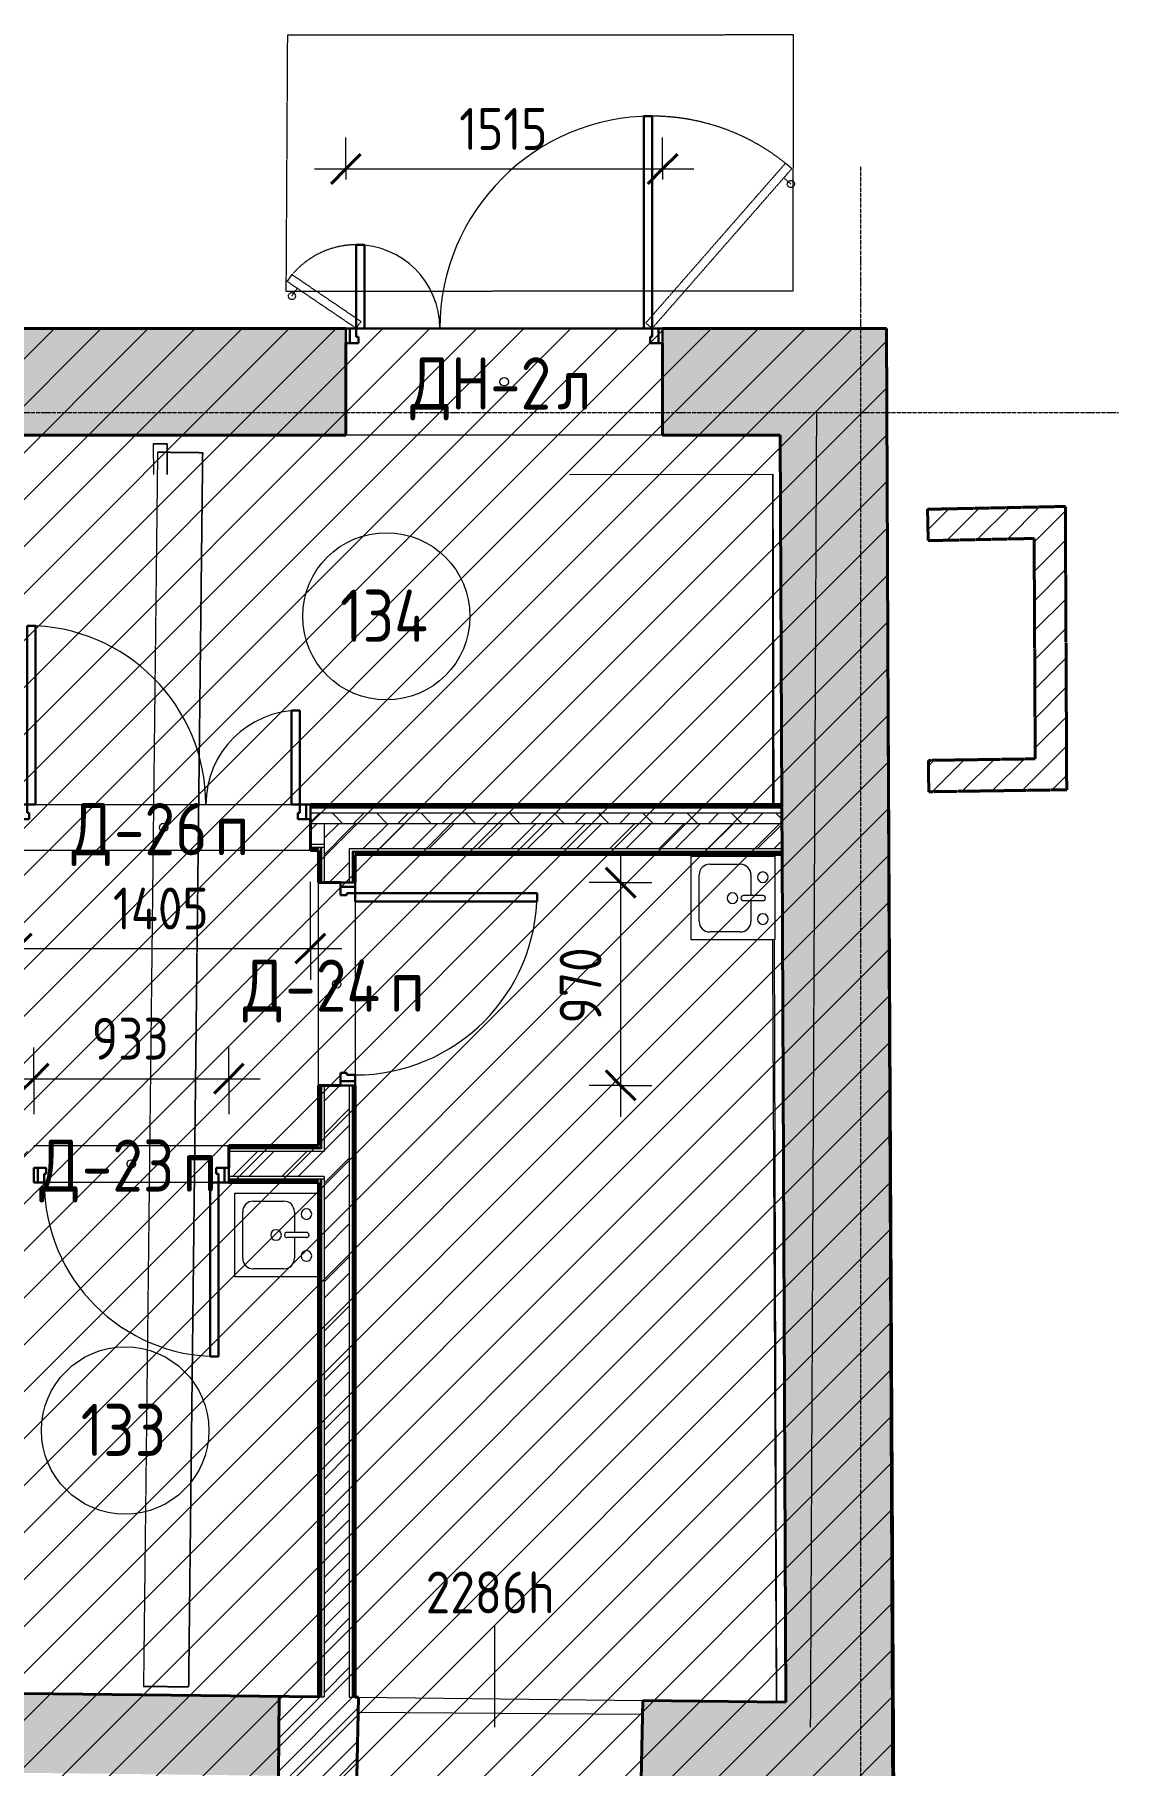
# Model space of a CAD drawing. Header units: millimetres. Extents: x -11886 to 379896, y -8130 to 47743.
# Drawn here: x 51958 to 57142, y 36887 to 45164 of the extents above; entities that cross this region are included whole.
import ezdxf

# ---------------------------------------------------------------- set-up
doc = ezdxf.new("R2010")
doc.units = ezdxf.units.MM
for name, pattern in [('ADSK_Линия сетки', [25, 20, -2.5, 0, -2.5]), ('ADSK_Сверху', [4.5, 3, -1.5]), ('ADSK_Снесено', [4.5, 3, -1.5]), ('ADSK_Штриховая_ш2 п1', [3, 2, -1])]:
    doc.linetypes.add(name, pattern=pattern)
for name, color, linetype, lineweight in [('Аннотация', 7, 'Continuous', 9), ('Каркас', 7, 'Continuous', 18), ('Марки дверей', 7, 'Continuous', 20), ('Марки помещений', 7, 'Continuous', 20), ('Оси', 7, 'Continuous', 9), ('Перекрытие', 7, 'Continuous', 18), ('Размеры', 7, 'Continuous', 9), ('Размеры-100', 7, 'Continuous', 9)]:
    doc.layers.add(name, color=color, linetype=linetype, lineweight=lineweight)
for name, color, linetype, lineweight, true_color in [('Двери', 5, 'Continuous', 18, 0x0000ff), ('Линии', 7, 'Continuous', 9, 0x00a600), ('Сантехника', 5, 'Continuous', 18, 0x0000ff), ('Стены внутренние', 5, 'Continuous', 18, 0x0000ff), ('Стены наружные', 1, 'ADSK_Снесено', 18, 0xff0000), ('Стены штриховка', 5, 'Continuous', 18, 0x0000ff)]:
    doc.layers.add(name, color=color, linetype=linetype, lineweight=lineweight, true_color=true_color)
doc.styles.add('GOST Common_1', font='GOST_Common.ttf', dxfattribs={"width": 0.9, "height": 200})
doc.styles.add('GOST Common_2', font='GOST_Common.ttf', dxfattribs={"width": 0.9, "height": 250})
doc.dimstyles.new('ADSK_Основной_2_мм_Округление_до_1_мм', dxfattribs={"dimscale": 304.8, "dimtxt": 201.142999, "dimasz": 0.463911, "dimexe": 0.492126, "dimexo": 0.492126, "dimgap": 0.098425, "dimtad": 1, "dimdec": 0, "dimdsep": 46, "dimtxsty": 'GOST Common_1', "dimblk1": 'OBLIQUE', "dimblk2": 'OBLIQUE', "dimsah": 1, "dimcen": 0.09, "dimdle": 0.492126, "dimazin": 2, "dimtfac": 1, "dimtdec": 4, "dimtix": 1, "dimtmove": 0, "dimatfit": 3, "dimfxl": 1, "dimtvp": 1, "dimtolj": 1, "dimtzin": 0, "dimlwd": 20, "dimlwe": 20, "dimarcsym": 2})
pattern_1 = [(45, (0, 0), (-70.71068, 70.71068), [])]
pattern_2 = [(45, (0, 0), (-117.8655, 117.8655), []), (45, (78.58, 0), (-117.8655, 117.8655), [])]
pattern_3 = [(45, (0, 0), (-106.06602, 106.06602), []), (135, (0, 0), (-106.06602, -106.06602), [])]

# ---------------------------------------------------------------- blocks, each defined once
blk = doc.blocks.new('ADSK_БалкаЖБ_Прямоугольная - 216х442мм-820528-01 План 1-го этажа маркировочный')
at = {"layer": 'Каркас', "color": 253, "linetype": 'ADSK_Сверху', "true_color": 0xaaaaaa}
for p, q in [((-2951.3, 108), (-2951.3, -108)), ((-2951.3, 108), (2951.3, 108)), ((2951.3, -108), (2951.3, 108)), ((-2951.3, -108), (2951.3, -108))]:
    blk.add_line(p, q, dxfattribs=at)
at = {"layer": 'Каркас', "color": 253, "linetype": 'ADSK_Сверху', "true_color": 0xb2b2b2}
for p, q in [((-2951.3, -108), (-2951.3, 108)), ((2951.3, 108), (-2951.3, 108)), ((2951.3, 108), (2951.3, -108)), ((-2951.3, -108), (2951.3, -108))]:
    blk.add_line(p, q, dxfattribs=at)
blk = doc.blocks.new('Типовая двутавровая балка _АСТО 20-93_ Балки - 130х360мм-784091-01 План 1-го этажа маркировочный')
at = {"layer": 'Линии', "color": 252, "lineweight": 18, "true_color": 0x979797}
for q in [(-3082, 3), (-2934.5, 67.5)]:
    blk.add_line((-3082, 67.5), q, dxfattribs=at)
at = {"layer": 'Линии', "color": 8, "lineweight": 18, "true_color": 0x808080}
for p, q in [((-3082, 0), (-3082, 67.5)), ((-3082, 67.5), (-2934.5, 67.5)), ((-2934.7, 3), (-3082, 3))]:
    blk.add_line(p, q, dxfattribs=at)
at = {"layer": 'Линии', "color": 252, "lineweight": 18, "true_color": 0x8c8c8c}
for p, q in [((-3082, 67.5), (-3082, 15)), ((-3082, 15), (-3082, 67.5)), ((-2934.5, 67.5), (-3082, 67.5)), ((-3082, 67.5), (-2934.5, 67.5)), ((-3082, 3), (-3082, 15)), ((-3082, 3), (-3082, 15)), ((-3082, 3), (-3082, 0))]:
    blk.add_line(p, q, dxfattribs=at)
blk = doc.blocks.new('AC_Дверь_Однопольная - Д-23п 933х2200h-1983237-01 План 1-го этажа маркировочный')
at = {"layer": 'Двери', "lineweight": 30}
for p, q in [((-416.5, 921), (-376.5, 921)), ((-416.5, 88), (-416.5, 921)), ((-376.5, 921), (-376.5, 88)), ((-466.5, 88), (-446.5, 88)), ((-466.5, 18), (-466.5, 88)), ((-446.5, 88), (-416.5, 88)), ((-446.5, 18), (-446.5, 88)), ((-446.5, 88), (-446.5, 18)), ((-376.5, 88), (-416.5, 88)), ((-416.5, 88), (-416.5, 48)), ((416.5, 88), (446.5, 88)), ((416.5, 48), (416.5, 88)), ((446.5, 88), (446.5, 18)), ((446.5, 88), (466.5, 88)), ((446.5, 18), (446.5, 88)), ((466.5, 88), (466.5, 18)), ((-446.5, 18), (-466.5, 18)), ((-406.5, 18), (-446.5, 18)), ((-416.5, 48), (-406.5, 48)), ((-406.5, 48), (-406.5, 18)), ((406.5, 48), (416.5, 48)), ((406.5, 18), (406.5, 48)), ((446.5, 18), (406.5, 18)), ((466.5, 18), (446.5, 18))]:
    blk.add_line(p, q, dxfattribs=at)
at = {"layer": 'Двери'}
blk.add_arc((-416.5, 88), 833, 0, 90, dxfattribs=at)
blk = doc.blocks.new('AC_Дверь_Однопольная - Д-24п 970х2200h-1983244-01 План 1-го этажа маркировочный')
at = {"layer": 'Двери', "lineweight": 30}
for p, q in [((-435, 958), (-395, 958)), ((-435, 88), (-435, 958)), ((-395, 958), (-395, 88)), ((-485, 88), (-465, 88)), ((-485, 18), (-485, 88)), ((-465, 88), (-435, 88)), ((-465, 18), (-465, 88)), ((-465, 88), (-465, 18)), ((-395, 88), (-435, 88)), ((-435, 88), (-435, 48)), ((435, 88), (465, 88)), ((435, 48), (435, 88)), ((465, 88), (465, 18)), ((465, 88), (485, 88)), ((465, 18), (465, 88)), ((485, 88), (485, 18)), ((-465, 18), (-485, 18)), ((-425, 18), (-465, 18)), ((-435, 48), (-425, 48)), ((-425, 48), (-425, 18)), ((425, 48), (435, 48)), ((425, 18), (425, 48)), ((465, 18), (425, 18)), ((485, 18), (465, 18))]:
    blk.add_line(p, q, dxfattribs=at)
at = {"layer": 'Двери'}
blk.add_arc((-435, 88), 870, 0, 90, dxfattribs=at)
blk = doc.blocks.new('AC_Дверь_Двупольная - Д-26п 1405х2200h-2039755-01 План 1-го этажа маркировочный')
at = {"layer": 'Двери', "lineweight": 30}
for p, q in [((-652.5, 965), (-612.5, 965)), ((-652.5, 110), (-652.5, 965)), ((-612.5, 965), (-612.5, 110)), ((652.5, 560), (612.5, 560)), ((612.5, 560), (612.5, 110)), ((652.5, 110), (652.5, 560)), ((-702.5, 110), (-682.5, 110)), ((-702.5, 40), (-702.5, 110)), ((-682.5, 110), (-652.5, 110)), ((-682.5, 40), (-682.5, 110)), ((-682.5, 110), (-682.5, 40)), ((-612.5, 110), (-652.5, 110)), ((-652.5, 110), (-652.5, 70)), ((612.5, 110), (652.5, 110)), ((682.5, 110), (652.5, 110)), ((652.5, 110), (652.5, 70)), ((682.5, 40), (682.5, 110)), ((702.5, 110), (682.5, 110)), ((682.5, 110), (682.5, 40)), ((702.5, 40), (702.5, 110)), ((-682.5, 40), (-702.5, 40)), ((-642.5, 40), (-682.5, 40)), ((-652.5, 70), (-642.5, 70)), ((-642.5, 70), (-642.5, 40)), ((652.5, 70), (642.5, 70)), ((642.5, 70), (642.5, 40)), ((642.5, 40), (682.5, 40)), ((682.5, 40), (702.5, 40))]:
    blk.add_line(p, q, dxfattribs=at)
at = {"layer": 'Двери'}
for centre, radius, start, end in [((-652.5, 110), 855, 360, 90), ((652.5, 110), 450, 90, 180)]:
    blk.add_arc(centre, radius, start, end, dxfattribs=at)
blk = doc.blocks.new('AC_Дверь_Двупольная - ДН-2л 1515х2200h-2039690-01 План 1-го этажа маркировочный')
at = {"layer": 'Двери', "lineweight": 30}
for p, q in [((707.5, 1270), (667.5, 1270)), ((667.5, 1270), (667.5, 255)), ((707.5, 255), (707.5, 1270)), ((-707.5, 655), (-667.5, 655)), ((-707.5, 255), (-707.5, 655)), ((-667.5, 655), (-667.5, 255)), ((-757.5, 255), (-737.5, 255)), ((-757.5, 185), (-757.5, 255)), ((-737.5, 255), (-707.5, 255)), ((-737.5, 185), (-737.5, 255)), ((-737.5, 255), (-737.5, 185)), ((-667.5, 255), (-707.5, 255)), ((-707.5, 255), (-707.5, 215)), ((667.5, 255), (707.5, 255)), ((737.5, 255), (707.5, 255)), ((707.5, 255), (707.5, 215)), ((737.5, 185), (737.5, 255)), ((757.5, 255), (737.5, 255)), ((737.5, 255), (737.5, 185)), ((757.5, 185), (757.5, 255)), ((-737.5, 185), (-757.5, 185)), ((-697.5, 185), (-737.5, 185)), ((-707.5, 215), (-697.5, 215)), ((-697.5, 215), (-697.5, 185)), ((707.5, 215), (697.5, 215)), ((697.5, 215), (697.5, 185)), ((697.5, 185), (737.5, 185)), ((737.5, 185), (757.5, 185))]:
    blk.add_line(p, q, dxfattribs=at)
at = {"layer": 'Двери'}
for centre, radius, start, end in [((707.5, 255), 1015, 90, 180), ((-707.5, 255), 400, 360, 90)]:
    blk.add_arc(centre, radius, start, end, dxfattribs=at)
blk = doc.blocks.new('Кухонная мойка-Одиночная - 400 x 400 мм-1926587-01 План 1-го этажа маркировочный')
at = {"layer": 'Сантехника'}
for p, q in [((-184.3, 197.7), (215.7, 197.7)), ((-184.3, -202.3), (-184.3, 197.7)), ((215.7, 197.7), (215.7, -202.3)), ((-146.2, -37.2), (-146.2, 108.8)), ((-95.4, 159.6), (126.8, 159.6)), ((177.6, 108.8), (177.6, -37.2)), ((3, -145.2), (3, -53.1)), ((28.4, -145.2), (28.4, -53.1)), ((3, -88), (-95.4, -88)), ((126.8, -88), (28.4, -88))]:
    blk.add_line(p, q, dxfattribs=at)
for centre, radius, start, end in [((-95.4, 108.8), 50.8, 90, 180), ((126.8, 108.8), 50.8, 360, 90), ((15.7, 0), 25.4, 360, 180), ((15.7, 0), 25.4, 180, 0), ((-95.4, -37.2), 50.8, 180, 270), ((15.7, -53.1), 12.7, 360, 180), ((126.8, -37.2), 50.8, 270, 0), ((-84.3, -145.2), 25.4, 0, 180), ((-84.3, -145.2), 25.4, 180, 0), ((15.7, -145.2), 12.7, 180, 0), ((115.7, -145.2), 25.4, 0, 180), ((115.7, -145.2), 25.4, 180, 0)]:
    blk.add_arc(centre, radius, start, end, dxfattribs=at)
blk = doc.blocks.new('Кухонная мойка-Одиночная - 400 x 400 мм-V217-01 План 1-го этажа маркировочный')
at = {"layer": 'Сантехника'}
for p, q in [((-184.3, 197.7), (215.7, 197.7)), ((-184.3, -202.3), (-184.3, 197.7)), ((215.7, 197.7), (215.7, -202.3)), ((-146.2, -37.2), (-146.2, 108.8)), ((-95.4, 159.6), (126.8, 159.6)), ((177.6, 108.8), (177.6, -37.2)), ((3, -145.2), (3, -53.1)), ((28.4, -145.2), (28.4, -53.1)), ((3, -88), (-95.4, -88)), ((126.8, -88), (28.4, -88)), ((215.7, -202.3), (-184.3, -202.3))]:
    blk.add_line(p, q, dxfattribs=at)
for centre, radius, start, end in [((-95.4, 108.8), 50.8, 90, 180), ((126.8, 108.8), 50.8, 360, 90), ((15.7, 0), 25.4, 360, 180), ((15.7, 0), 25.4, 180, 0), ((-95.4, -37.2), 50.8, 180, 270), ((15.7, -53.1), 12.7, 360, 180), ((126.8, -37.2), 50.8, 270, 0), ((-84.3, -145.2), 25.4, 0, 180), ((-84.3, -145.2), 25.4, 180, 0), ((15.7, -145.2), 12.7, 180, 0), ((115.7, -145.2), 25.4, 0, 180), ((115.7, -145.2), 25.4, 180, 0)]:
    blk.add_arc(centre, radius, start, end, dxfattribs=at)
blk = doc.blocks.new('ADSK_Марка_Помещение_ОдноЗначение - Номер-247393-01 План 1-го этажа маркировочный')
at = {"layer": 'Марки помещений'}
blk.add_circle((0, 0), 4, dxfattribs=at)
blk = doc.blocks.new('ADSK_Марка_Дверь - Марка типа и комментарии-2020407-01 План 1-го этажа маркировочный')
at = {"layer": 'Марки дверей', "lineweight": 9}
blk.add_circle((0, 0), 0.2, dxfattribs=at)
blk = doc.blocks.new('DIMBLOCK63-01 План 1-го этажа маркировочный')
at = {"layer": 'Размеры-100', "lineweight": 20, "transparency": 16777216}
for p, q in [((51954.1, 40170.9), (51954.1, 40320.9)), ((52887.1, 40170.9), (52887.1, 40320.9)), ((51804.1, 40170.9), (53037.1, 40170.9)), ((51954.1, 40170.9), (51954.1, 40001.5)), ((52887.1, 40170.9), (52887.1, 40001.5))]:
    blk.add_line(p, q, dxfattribs=at)
at = {"layer": 'Размеры-100', "lineweight": 40, "transparency": 16777216}
for p, q in [((51954.1, 40170.9), (52024.8, 40241.6)), ((52887.1, 40170.9), (52957.8, 40241.6)), ((51954.1, 40170.9), (51883.4, 40100.2)), ((52887.1, 40170.9), (52816.4, 40100.2))]:
    blk.add_line(p, q, dxfattribs=at)
at = {"layer": 'Размеры-100', "color": 0, "lineweight": 20, "transparency": 16777216, "insert": (52231.4, 40462.3), "char_height": 200, "width": 454.106, "attachment_point": 1, "line_spacing_factor": 1.022761, "style": 'GOST Common_1'}
blk.add_mtext('933', dxfattribs=at)
blk = doc.blocks.new('_Oblique')
at = {"color": 0, "linetype": 'ByBlock', "lineweight": -2}
blk.add_line((-0.5, -0.5), (0.5, 0.5), dxfattribs=at)
blk = doc.blocks.new('DIMBLOCK64-01 План 1-го этажа маркировочный')
at = {"layer": 'Размеры-100', "lineweight": 20, "transparency": 16777216}
for p, q in [((54760.8, 41259.1), (54760.8, 39989.1)), ((54760.8, 41109.1), (54611.3, 41109.1)), ((54760.8, 41109.1), (54910.8, 41109.1)), ((54760.8, 40139.1), (54611.3, 40139.1)), ((54760.8, 40139.1), (54910.8, 40139.1))]:
    blk.add_line(p, q, dxfattribs=at)
at = {"layer": 'Размеры-100', "lineweight": 40, "transparency": 16777216}
for p, q in [((54760.8, 41109.1), (54690.1, 41179.8)), ((54760.8, 41109.1), (54831.5, 41038.4)), ((54760.8, 40139.1), (54690.1, 40209.8)), ((54760.8, 40139.1), (54831.5, 40068.4))]:
    blk.add_line(p, q, dxfattribs=at)
at = {"layer": 'Размеры-100', "color": 0, "lineweight": 20, "transparency": 16777216, "insert": (54469.4, 40434.9), "char_height": 200, "width": 454.106, "attachment_point": 1, "rotation": 90, "line_spacing_factor": 1.022761, "style": 'GOST Common_1'}
blk.add_mtext('970', dxfattribs=at)
blk = doc.blocks.new('DIMBLOCK65-01 План 1-го этажа маркировочный')
at = {"layer": 'Размеры-100', "lineweight": 20, "transparency": 16777216}
for p, q in [((51872.3, 40793.6), (51872.3, 41112.6)), ((53277.3, 40793.6), (53277.3, 41112.6)), ((51722.3, 40793.6), (53427.3, 40793.6)), ((51872.3, 40793.6), (51872.3, 40643.6)), ((53277.3, 40793.6), (53277.3, 40643.6))]:
    blk.add_line(p, q, dxfattribs=at)
at = {"layer": 'Размеры-100', "lineweight": 40, "transparency": 16777216}
for p, q in [((51872.3, 40793.6), (51943, 40864.3)), ((53277.3, 40793.6), (53348, 40864.3)), ((51872.3, 40793.6), (51801.6, 40722.9)), ((53277.3, 40793.6), (53206.6, 40722.9))]:
    blk.add_line(p, q, dxfattribs=at)
at = {"layer": 'Размеры-100', "color": 0, "lineweight": 20, "transparency": 16777216, "insert": (52332.8, 41084.9), "char_height": 200, "width": 580.928, "attachment_point": 1, "line_spacing_factor": 1.022761, "style": 'GOST Common_1'}
blk.add_mtext('1405', dxfattribs=at)
blk = doc.blocks.new('DIMBLOCK67-01 План 1-го этажа маркировочный')
at = {"layer": 'Размеры-100', "lineweight": 20, "transparency": 16777216}
for p, q in [((53446.6, 44521.7), (53446.6, 44671.7)), ((54961.6, 44521.7), (54961.6, 44671.7)), ((53296.6, 44521.7), (55111.6, 44521.7)), ((53446.6, 44521.7), (53446.6, 44471.7)), ((54961.6, 44521.7), (54961.6, 44471.7))]:
    blk.add_line(p, q, dxfattribs=at)
at = {"layer": 'Размеры-100', "lineweight": 40, "transparency": 16777216}
for p, q in [((53446.6, 44521.7), (53517.3, 44592.4)), ((54961.6, 44521.7), (55032.3, 44592.4)), ((53446.6, 44521.7), (53375.9, 44451)), ((54961.6, 44521.7), (54890.9, 44451))]:
    blk.add_line(p, q, dxfattribs=at)
at = {"layer": 'Размеры-100', "color": 0, "lineweight": 20, "transparency": 16777216, "insert": (53989.3, 44813.1), "char_height": 200, "width": 515.472, "attachment_point": 1, "line_spacing_factor": 1.022761, "style": 'GOST Common_1'}
blk.add_mtext('1515', dxfattribs=at)

msp = doc.modelspace()

# ---------------------------------------------------------------- hatches: boundary and pattern name
at = {"lineweight": 13, "true_color": 0x636466, "transparency": 33554559}
h = msp.add_hatch(dxfattribs=at)
h.set_pattern_fill('ANSI31', color=251, scale=50)
h.set_pattern_definition([(45, (0, 84876.59), (-112.2532, 112.2532), [])])
h.paths.add_polyline_path([(49933.4, 8532.3), (56213.95, 8532.3), (56032.62, 43759.21), (46033.21, 43759.21), (46033.21, 20934.06), (46719.85, 20904.57), (46719.85, 10918.4), (782.6, 10918.4), (771.13, 8529.25), (290.5, 8529.25), (290.5, 306.79), (8273, 272.02), (8273, 2186.48), (18972.64, 2186.48), (18972.64, -2732.57), (31336.4, -2732.57), (31336.4, 2185.74), (42036.93, 2106.79), (42036.93, 150.23), (49933.4, 150.23)])
at = {"layer": 'Стены внутренние', "lineweight": 9}
h = msp.add_hatch(dxfattribs=at)
h.set_pattern_fill('FP_3', color=256, style=0, pattern_type=2)
h.set_pattern_definition([(45, (0, 0), (-179.6051, 179.6051), []), (45, (63.5, 0), (0, 359.2102), []), (45, (-63.5, 0), (0, 359.2102), [])])
h.paths.add_polyline_path([(53343.3, 41290.59), (53343.3, 41390.59), (53277.33, 41390.59), (53277.33, 41290.59), (53315.3, 41290.59)])
h.paths.add_polyline_path([(51872.33, 41290.59), (51872.33, 41390.59), (51512.33, 41390.59), (51512.33, 41290.59)])
h.paths.add_polyline_path([(50427.33, 41290.59), (50542.33, 41290.59), (50542.33, 41390.59), (50427.33, 41390.59)])
h = msp.add_hatch(dxfattribs=at)
h.set_pattern_fill('FP_5', color=256, style=0, pattern_type=2)
h.set_pattern_definition(pattern_3)
h.paths.add_polyline_path([(51872.33, 41390.59), (51872.33, 41440.59), (51821.33, 41440.59), (51821.33, 41390.59)])
h.paths.add_polyline_path([(51512.33, 41390.59), (51721.33, 41390.59), (51721.33, 41440.59), (51512.33, 41440.59), (51512.33, 41412.59)])
h.paths.add_polyline_path([(50502.33, 41390.59), (50542.33, 41390.59), (50542.33, 41440.59), (50477.33, 41440.59), (50477.33, 41390.59)])
h.paths.add_polyline_path([(53315.3, 41390.59), (53343.3, 41390.59), (53343.3, 41440.59), (53277.33, 41440.59), (53277.33, 41390.59)])
h = msp.add_hatch(dxfattribs=at)
h.set_pattern_fill('FP_5', color=256, style=0, pattern_type=2)
h.set_pattern_definition(pattern_3)
h.paths.add_polyline_path([(54849.56, 41390.59), (55532.86, 41390.59), (55532.64, 41440.59), (53343.3, 41440.59), (53343.3, 41390.59), (54554.24, 41390.59)])
h = msp.add_hatch(dxfattribs=at)
h.set_pattern_fill('FP_2', color=256, style=0, pattern_type=2)
h.set_pattern_definition(pattern_2)
h.paths.add_polyline_path([(53463.3, 37214.03), (53463.3, 40139.09), (53343.3, 40139.09), (53343.3, 37215.39), (53439.51, 37214.3)])
h.paths.add_polyline_path([(53421.3, 41109.09), (53463.3, 41109.09), (53463.3, 41390.59), (53343.3, 41390.59), (53343.3, 41109.09)])
h = msp.add_hatch(dxfattribs=at)
h.set_pattern_fill('FP_2', color=256, style=0, pattern_type=2)
h.set_pattern_definition(pattern_2)
h.paths.add_polyline_path([(55016.63, 41270.59), (55533.38, 41270.59), (55532.86, 41390.59), (53463.3, 41390.59), (53463.3, 41270.59), (54554.24, 41270.59)])
h = msp.add_hatch(dxfattribs=at)
h.set_pattern_fill('FP_2', color=256, style=0, pattern_type=2)
h.set_pattern_definition(pattern_2)
h.paths.add_polyline_path([(52887.06, 39703.48), (53343.3, 39703.48), (53343.3, 39823.48), (52887.06, 39823.48), (52887.06, 39745.48)])
h.paths.add_polyline_path([(49816.62, 39703.48), (50447.8, 39703.48), (50447.8, 39823.48), (49638.3, 39823.48), (49638.3, 39703.48), (49758.3, 39703.48)])
h.paths.add_polyline_path([(51380.8, 39703.48), (51954.06, 39703.48), (51954.06, 39823.48), (51380.8, 39823.48), (51380.8, 39745.48)])
h.paths.add_polyline_path([(48211.3, 39703.48), (48705.3, 39703.48), (48705.3, 39823.48), (48183.3, 39823.48), (48183.3, 39703.48), (48196.3, 39703.48)])
at = {"layer": 'Стены внутренние', "true_color": 0xc0c0c0}
h = msp.add_hatch(color=9, dxfattribs=at)
h.paths.add_polyline_path([(53123.89, 36837.85), (53128.19, 37217.82), (48519.54, 37270.02), (48515.24, 36890.05), (52537.78, 36844.49)])
h.paths.add_polyline_path([(46812.87, 36909.33), (46814.82, 37289.33), (46543.21, 37292.41), (46543.21, 36912.38), (46595.52, 36911.79)])
at = {"layer": 'Стены внутренние', "lineweight": 9}
h = msp.add_hatch(dxfattribs=at)
h.set_pattern_fill('FP_2', color=256, style=0, pattern_type=2)
h.set_pattern_definition(pattern_2)
h.paths.add_polyline_path([(53499.85, 36833.59), (53507.01, 37213.53), (53128.19, 37217.82), (53123.89, 36837.85), (53439.51, 36834.27)])
at = {"layer": 'Стены внутренние', "true_color": 0xc0c0c0}
msp.add_hatch(color=9, dxfattribs=at).paths.add_polyline_path([(55552.68, 36810.34), (55551.03, 37190.38), (54866.96, 37198.13), (54859.8, 36818.19), (55551.03, 36810.36)])
at = {"layer": 'Стены наружные', "linetype": 'Continuous', "true_color": 0xc0c0c0}
h = msp.add_hatch(color=9, dxfattribs=at)
h.paths.add_polyline_path([(54961.56, 43249.21), (55524.82, 43249.21), (55522.61, 43759.21), (54961.56, 43759.21), (54961.56, 43689.21)])
h.paths.add_polyline_path([(53446.56, 43249.21), (53446.56, 43759.21), (51649.33, 43759.21), (51649.33, 43249.21), (52537.78, 43249.21)])
h.paths.add_polyline_path([(48980.57, 43249.21), (50499.33, 43249.21), (50499.33, 43759.21), (48852.15, 43759.21), (48852.15, 43249.21)])
h.paths.add_polyline_path([(46543.21, 43249.21), (47342.15, 43249.21), (47342.15, 43759.21), (46033.21, 43759.21), (46033.21, 43249.21)])
h = msp.add_hatch(color=9, dxfattribs=at)
h.paths.add_polyline_path([(56131.69, 20861.57), (56126.87, 21975.35), (55616.87, 21973.14), (55621.67, 20863.92), (56126.87, 20861.59)])
h.paths.add_polyline_path([(55609, 23793.12), (56118.99, 23795.33), (56108.84, 26142.13), (55598.84, 26139.92), (55608.48, 23912.97)])
h.paths.add_polyline_path([(55590.99, 27954.91), (56030.99, 27956.81), (56030.99, 27956.83), (56100.99, 27957.13), (56090.68, 30339.21), (55580.69, 30337.01), (55587.97, 28652.5)])
h.paths.add_polyline_path([(55576.58, 31287), (56086.57, 31289.21), (56072.02, 34652.54), (55562.02, 34650.33), (55574.01, 31880.66)])
h.paths.add_polyline_path([(55554.37, 36420.32), (56064.36, 36422.52), (56032.62, 43759.21), (55522.61, 43759.21), (55554.36, 36422.52)])
at = {"layer": 'Стены наружные', "lineweight": 9}
h = msp.add_hatch(dxfattribs=at)
h.set_pattern_fill('FP_1', color=256, style=0, pattern_type=2)
h.set_pattern_definition(pattern_1)
h.paths.add_polyline_path([(56231.99, 42744.3), (56888.73, 42757.86), (56888, 42907.88), (56228.89, 42894.26), (56231.77, 42754.76)])
h = msp.add_hatch(dxfattribs=at)
h.set_pattern_fill('FP_1', color=256, style=0, pattern_type=2)
h.set_pattern_definition(pattern_1)
h.paths.add_polyline_path([(56744.56, 41550.78), (56894.55, 41552.92), (56888.73, 42757.86), (56738.74, 42754.76), (56744.55, 41552.92)])
h = msp.add_hatch(dxfattribs=at)
h.set_pattern_fill('FP_1', color=256, style=0, pattern_type=2)
h.set_pattern_definition(pattern_1)
h.paths.add_polyline_path([(56234.91, 41543.5), (56744.56, 41550.78), (56743.84, 41700.79), (56232.77, 41693.49)])

# ---------------------------------------------------------------- linework, layer by layer
at = {"color": 251, "lineweight": 30, "true_color": 0x636466}
msp.add_lwpolyline([(46033.21, 20934.06), (46033.21, 43759.21), (56032.62, 43759.21), (56213.95, 8532.3), (49933.4, 8532.3), (49933.4, 150.23), (42036.93, 150.23), (42036.93, 2106.79), (31235.97, 2186.48), (31336.4, 2185.74), (31336.4, -2732.57), (18972.64, -2732.57), (18972.64, 2186.48), (8273, 2186.48), (8273, 272.02), (290.5, 306.79), (290.5, 8529.25)], dxfattribs=at)
at = {"layer": 'Аннотация'}
msp.add_line((54159.47, 37070.76), (54159.47, 37554.78), dxfattribs=at)
at = {"layer": 'Линии', "linetype": 'ADSK_Штриховая_ш2 п1'}
for p, q in [((54881.45, 43785.54), (55549.68, 44549.54)), ((55549.68, 44549.54), (55579.79, 44523.21)), ((54911.56, 43759.21), (55579.79, 44523.21)), ((55575.21, 44449.62), (55541.34, 44479.25)), ((53165.62, 43983.89), (53188.09, 44016.99)), ((53496.56, 43759.21), (53165.62, 43983.89)), ((53519.03, 43792.3), (53188.09, 44016.99)), ((53188.66, 43913.86), (53213.94, 43951.09)), ((53496.56, 43759.21), (53519.03, 43792.3)), ((54881.45, 43785.54), (54911.56, 43759.21)), ((53446.56, 43759.21), (53496.56, 43759.21)), ((54911.56, 43759.21), (54961.56, 43759.21))]:
    msp.add_line(p, q, dxfattribs=at)
at = {"layer": 'Линии', "color": 8, "lineweight": 18, "true_color": 0x808080}
for p, q in [((54516.69, 43060.69), (55489.29, 43061.91)), ((55489.29, 43061.91), (55493.83, 41482.42)), ((55494.52, 41242.59), (55494.55, 41234.63)), ((55495.7, 40834.63), (55506.18, 37190.89)), ((53505.64, 37141.21), (54865.71, 37131.99))]:
    msp.add_line(p, q, dxfattribs=at)
at = {"layer": 'Линии', "linetype": 'ADSK_Штриховая_ш2 п1'}
for centre in [(55575.21, 44449.62), (53188.66, 43913.86)]:
    msp.add_circle(centre, 17, dxfattribs=at)
for centre, radius, start, end in [((54911.56, 43759.21), 1015, 48.825599, 90.088892), ((53496.56, 43759.21), 400, 89.825599, 145.825599)]:
    msp.add_arc(centre, radius, start, end, dxfattribs=at)
at = {"layer": 'Оси', "linetype": 'ADSK_Линия сетки'}
for p, q in [((55909.91, -4984.79), (55909.91, 44534.79)), ((-11086.22, 43356.79), (57141.72, 43356.79))]:
    msp.add_line(p, q, dxfattribs=at)
at = {"layer": 'Перекрытие', "color": 9, "linetype": 'ADSK_Сверху', "true_color": 0xaad4d4}
for p, q in [((53161.75, 43936.4), (53168.74, 45162.45)), ((53168.74, 45162.45), (55586.14, 45164.23)), ((55586.14, 45164.23), (55584.8, 43936.77)), ((55584.8, 43936.77), (53161.75, 43936.4)), ((55697.58, 43359.28), (55668.15, 37068.91))]:
    msp.add_line(p, q, dxfattribs=at)
at = {"layer": 'Перекрытие', "color": 136, "true_color": 0x008080}
for p, q in [((55489.29, 41482.4), (55489.29, 43060.83)), ((55489.29, 41234.63), (55489.29, 41242.59)), ((55489.29, 40730.41), (55489.29, 40834.63)), ((55506.15, 37190.89), (55489.29, 40730.41))]:
    msp.add_line(p, q, dxfattribs=at)
at = {"layer": 'Стены внутренние', "color": 18, "true_color": 0x000000}
for p, q in [((51962.33, 41482.59), (53187.33, 41482.59)), ((53277.33, 41262.59), (51872.33, 41262.59)), ((53315.3, 40139.09), (53315.3, 41109.09)), ((53491.3, 41019.09), (53491.3, 40189.09)), ((51954.06, 39851.48), (52887.06, 39851.48)), ((52797.06, 39675.48), (52004.06, 39675.48)), ((53507.01, 37213.53), (54866.96, 37198.13))]:
    msp.add_line(p, q, dxfattribs=at)
at = {"layer": 'Стены внутренние', "color": 18, "lineweight": 40, "true_color": 0x000000}
for p, q in [((55532.46, 41482.59), (53277.33, 41482.59)), ((55532.53, 41467.59), (55532.46, 41482.59)), ((53277.33, 41412.59), (53277.33, 41262.59)), ((55533.5, 41242.59), (55532.54, 41465.59)), ((53277.33, 41262.59), (53315.3, 41262.59)), ((53315.3, 41262.59), (53315.3, 41109.09)), ((53491.3, 41242.59), (55533.5, 41242.59)), ((53491.3, 41109.09), (53491.3, 41242.59)), ((53315.3, 41109.09), (53421.3, 41109.09)), ((53421.3, 40139.09), (53315.3, 40139.09)), ((53315.3, 40139.09), (53315.3, 39851.48)), ((53491.3, 37213.71), (53491.3, 40139.09)), ((53315.3, 39851.48), (52887.06, 39851.48)), ((52887.06, 39851.48), (52887.06, 39745.48)), ((52887.06, 39675.48), (53315.3, 39675.48)), ((53315.3, 39675.48), (53315.3, 37215.7)), ((53315.3, 37215.7), (48519.54, 37270.02)), ((53123.89, 36837.85), (53128.19, 37217.82)), ((53507.01, 37213.53), (53491.3, 37213.71)), ((53499.85, 36833.59), (53507.01, 37213.53)), ((54866.96, 37198.13), (54859.8, 36818.19)), ((55551.03, 37190.38), (54866.96, 37198.13))]:
    msp.add_line(p, q, dxfattribs=at)
at = {"layer": 'Стены наружные', "color": 18, "linetype": 'Continuous', "lineweight": 40, "true_color": 0x000000}
for p, q in [((53446.56, 43759.21), (51649.33, 43759.21)), ((56032.62, 43759.21), (54961.56, 43759.21)), ((56064.36, 36422.52), (56032.62, 43759.21)), ((53446.56, 43249.21), (53446.56, 43689.21)), ((54961.56, 43689.21), (54961.56, 43249.21)), ((51849.33, 43249.21), (53446.56, 43249.21)), ((54961.56, 43249.21), (55524.82, 43249.21)), ((55524.82, 43249.21), (55532.46, 41482.59)), ((55533.5, 41242.59), (55551.03, 37190.38))]:
    msp.add_line(p, q, dxfattribs=at)
at = {"layer": 'Стены наружные', "color": 18, "linetype": 'Continuous', "true_color": 0x000000}
for p, q in [((53536.56, 43759.21), (54871.56, 43759.21)), ((54961.56, 43249.21), (53446.56, 43249.21))]:
    msp.add_line(p, q, dxfattribs=at)
at = {"layer": 'Стены наружные', "color": 18, "lineweight": 40, "true_color": 0x000000}
for p, q in [((56888, 42907.88), (56228.89, 42894.26)), ((56228.89, 42894.26), (56231.99, 42744.3)), ((56894.55, 41552.92), (56888, 42907.88)), ((56231.99, 42744.3), (56738.74, 42754.76)), ((56738.74, 42754.76), (56743.84, 41700.79)), ((56743.84, 41700.79), (56232.77, 41693.49)), ((56232.77, 41693.49), (56234.91, 41543.5)), ((56234.91, 41543.5), (56894.55, 41552.92))]:
    msp.add_line(p, q, dxfattribs=at)
at = {"layer": 'Стены штриховка'}
for p, q in [((55532.5, 41473.59), (53277.33, 41473.59)), ((55532.53, 41467.59), (53277.33, 41467.59)), ((53330.3, 41467.59), (53330.3, 41465.59)), ((55532.54, 41465.59), (55532.53, 41467.59)), ((55532.54, 41465.59), (53277.33, 41465.59)), ((55532.64, 41440.59), (53277.33, 41440.59)), ((55532.86, 41390.59), (53277.33, 41390.59)), ((53343.3, 41390.59), (53343.3, 41109.09)), ((53343.3, 41290.59), (53277.33, 41290.59)), ((53343.3, 41277.59), (53277.33, 41277.59)), ((53315.3, 41271.59), (53277.33, 41271.59)), ((53315.3, 41271.59), (53315.3, 41277.59)), ((53324.3, 41277.59), (53324.3, 41109.09)), ((53330.3, 41277.59), (53330.3, 41109.09)), ((55533.38, 41270.59), (53463.3, 41270.59)), ((53463.3, 41270.59), (53463.3, 41109.09)), ((55533.44, 41257.59), (53476.3, 41257.59)), ((53476.3, 41257.59), (53476.3, 41109.09)), ((55533.46, 41251.59), (53482.3, 41251.59)), ((53482.3, 41251.59), (53482.3, 41109.09)), ((53324.3, 40139.09), (53324.3, 39842.48)), ((53330.3, 40139.09), (53330.3, 39836.48)), ((53343.3, 40139.09), (53343.3, 39823.48)), ((53463.3, 40139.09), (53463.3, 37214.03)), ((53476.3, 40139.09), (53476.3, 37213.88)), ((53482.3, 40139.09), (53482.3, 37213.81)), ((53324.3, 39842.48), (52887.06, 39842.48)), ((53330.3, 39836.48), (52887.06, 39836.48)), ((53343.3, 39823.48), (52887.06, 39823.48)), ((53343.3, 39703.48), (52887.06, 39703.48)), ((53343.3, 39690.48), (52887.06, 39690.48)), ((53315.3, 39684.48), (52887.06, 39684.48)), ((53315.3, 39684.48), (53315.3, 39690.48)), ((53324.3, 39690.48), (53324.3, 37215.6)), ((53330.3, 39690.48), (53330.3, 37215.53)), ((53343.3, 39703.48), (53343.3, 37215.39)), ((53315.3, 37215.7), (53343.3, 37215.39)), ((53463.3, 37214.03), (53491.3, 37213.71))]:
    msp.add_line(p, q, dxfattribs=at)

# ---------------------------------------------------------------- block references
at = {"layer": 'Двери'}
for name, p in [('AC_Дверь_Двупольная - ДН-2л 1515х2200h-2039690-01 План 1-го этажа маркировочный', (54204.06, 43504.21)), ('AC_Дверь_Двупольная - Д-26п 1405х2200h-2039755-01 План 1-го этажа маркировочный', (52574.83, 41372.59))]:
    msp.add_blockref(name, p, dxfattribs=at)
for name, p, rotation in [('AC_Дверь_Однопольная - Д-24п 970х2200h-1983244-01 План 1-го этажа маркировочный', (53403.3, 40624.09), 269.9999999999999), ('AC_Дверь_Однопольная - Д-23п 933х2200h-1983237-01 План 1-го этажа маркировочный', (52420.56, 39763.48), 180)]:
    msp.add_blockref(name, p, dxfattribs=dict(at, rotation=rotation))
at = {"layer": 'Каркас', "color": 253, "linetype": 'ADSK_Сверху', "true_color": 0xaaaaaa, "rotation": 269.347917635147}
msp.add_blockref('ADSK_БалкаЖБ_Прямоугольная - 216х442мм-820528-01 План 1-го этажа маркировочный', (52620.52, 40214.94), dxfattribs=at)
at = {"layer": 'Линии', "color": 8, "lineweight": 18, "true_color": 0x808080, "rotation": 270.1259707303602}
msp.add_blockref('Типовая двутавровая балка _АСТО 20-93_ Балки - 130х360мм-784091-01 План 1-го этажа маркировочный', (52531.34, 40125.73), dxfattribs=at)
at = {"layer": 'Марки дверей', "xscale": 99.99999999999993, "yscale": 99.99999999999993, "zscale": 99.99999999999993}
for p in [(54204.06, 43504.21), (52574.83, 41372.59), (53403.3, 40624.09), (52420.56, 39763.48)]:
    msp.add_blockref('ADSK_Марка_Дверь - Марка типа и комментарии-2020407-01 План 1-го этажа маркировочный', p, dxfattribs=at)
at = {"layer": 'Марки помещений', "xscale": 99.99999999999993, "yscale": 99.99999999999993, "zscale": 99.99999999999993}
for p in [(53640.45, 42382.31), (52391.24, 38488.87)]:
    msp.add_blockref('ADSK_Марка_Помещение_ОдноЗначение - Номер-247393-01 План 1-го этажа маркировочный', p, dxfattribs=at)
at = {"layer": 'Сантехника', "rotation": 90.00000000000037}
for name, p in [('Кухонная мойка-Одиночная - 400 x 400 мм-V217-01 План 1-го этажа маркировочный', (55296.19, 41018.94)), ('Кухонная мойка-Одиночная - 400 x 400 мм-1926587-01 План 1-го этажа маркировочный', (53112.96, 39408.01))]:
    msp.add_blockref(name, p, dxfattribs=at)

# ---------------------------------------------------------------- texts
at = {"layer": 'Аннотация', "insert": (53829.17, 37814.35), "char_height": 200, "width": 793.6706, "attachment_point": 1, "style": 'GOST Common_1'}
msp.add_mtext('2286h', dxfattribs=at)
at = {"layer": 'Марки дверей', "lineweight": 9, "char_height": 250, "attachment_point": 1, "style": 'GOST Common_2'}
for s, insert, width in [('ДН', (53755.23, 43621.22), 461.772), ('-2', (54136.23, 43621.22), 389.6201), ('\\fGOST Common|b0|i0|c204|p34|;\\W.9;л', (54457.7, 43621.22), 194.8101), ('\\fGOST Common|b0|i0|c204|p34|;\\W.9;Д', (52135, 41489.61), 245.3164), ('-26', (52337.41, 41489.61), 584.4302), ('\\fGOST Common|b0|i0|c204|p34|;\\W.9;п', (52819.61, 41489.61), 194.8101), ('\\fGOST Common|b0|i0|c204|p34|;\\W.9;Д', (52954.47, 40741.11), 245.3164), ('-24', (53156.88, 40741.11), 606.0757), ('\\fGOST Common|b0|i0|c204|p34|;\\W.9;п', (53656.94, 40741.11), 194.8101), ('\\fGOST Common|b0|i0|c204|p34|;\\W.9;Д', (51980.73, 39880.49), 245.3164), ('-23', (52183.14, 39880.49), 584.4302), ('\\fGOST Common|b0|i0|c204|p34|;\\W.9;п', (52665.34, 39880.49), 194.8101)]:
    msp.add_mtext(s, dxfattribs=dict(at, insert=insert, width=width))
at = {"layer": 'Марки помещений', "lineweight": 9, "char_height": 250, "attachment_point": 1, "style": 'GOST Common_2'}
for s, insert, width in [('134', (53419.49, 42510.04), 548.3542), ('133', (52178.83, 38616.59), 526.7087)]:
    msp.add_mtext(s, dxfattribs=dict(at, insert=insert, width=width))

# ---------------------------------------------------------------- dimensions: what is measured, and where the dimension line sits
at = {"layer": 'Размеры', "lineweight": 20}
for base, p1, p2, override, picture, middle in [((54961.56, 44521.69), (53446.56, 44621.67), (54961.56, 44621.67), {"dimpost": '<>', "dimfxl": 1515}, 'DIMBLOCK67-01 План 1-го этажа маркировочный', (54204.06, 44651.69)), ((53277.33, 40793.57), (51872.33, 41262.59), (53277.33, 41262.59), {"dimpost": '<>', "dimfxl": 1405}, 'DIMBLOCK65-01 План 1-го этажа маркировочный', (52574.83, 40923.57)), ((52887.06, 40170.91), (51954.06, 39851.48), (52887.06, 39851.48), {"dimpost": '<>', "dimfxl": 933}, 'DIMBLOCK63-01 План 1-го этажа маркировочный', (52420.56, 40300.91))]:
    dim = msp.add_linear_dim(base=base, p1=p1, p2=p2, dimstyle='ADSK_Основной_2_мм_Округление_до_1_мм', override=override, dxfattribs=at)
    dim.commit()
    dim.dimension.update_dxf_attribs({"geometry": picture, "text_midpoint": middle})
dim = msp.add_linear_dim(base=(54760.77, 40139.09), p1=(54461.3, 41109.09), p2=(54461.3, 40139.09), angle=90, dimstyle='ADSK_Основной_2_мм_Округление_до_1_мм', override={"dimpost": '<>', "dimfxl": 970}, dxfattribs=at)
dim.commit()
dim.dimension.update_dxf_attribs({"geometry": 'DIMBLOCK64-01 План 1-го этажа маркировочный', "text_midpoint": (54630.77, 40624.09)})

doc.saveas('drawing.dxf')
